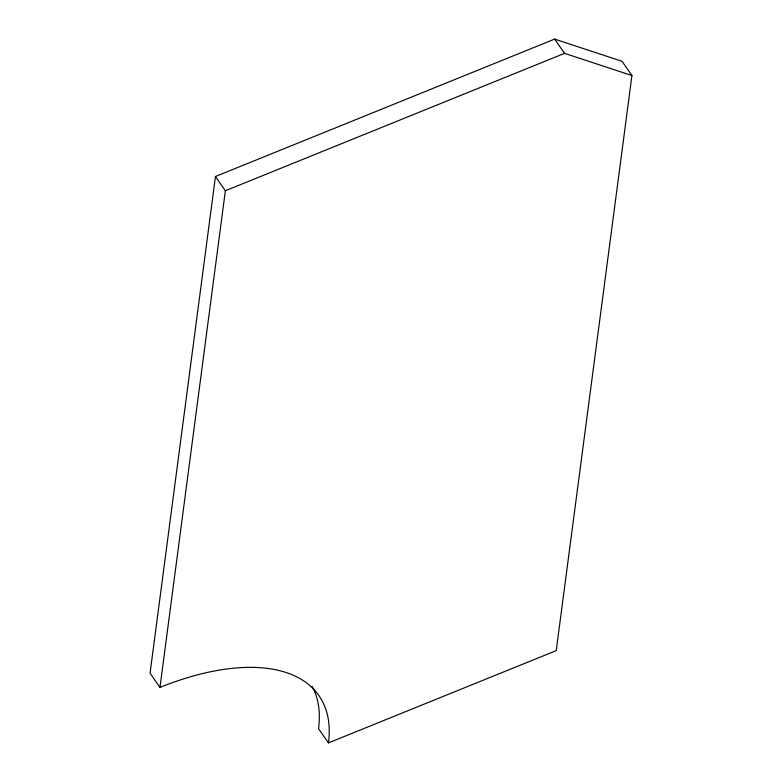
<?xml version="1.0" encoding="UTF-8"?>
<svg xmlns="http://www.w3.org/2000/svg" width="782" height="782" viewBox="0 0 782 782"><rect width="100%" height="100%" fill="white"/><g stroke="black" fill="none" stroke-linecap="round" stroke-linejoin="round"><path stroke-width="1.17" d="M215.451 176.507L150.066 673.175L159.978 687.427A214.6 107.056 -34.8 0 1 328.45 742.9L556.227 650.624L631.934 75.541L622.022 61.289L554.634 39.1L215.451 176.507L225.363 190.759L159.978 687.427M225.363 190.759L564.545 53.352L631.934 75.541M554.634 39.1L564.545 53.352M328.45 742.9L318.538 728.648A214.6 107.056 -34.8 0 0 312.145 686.391"/></g></svg>
